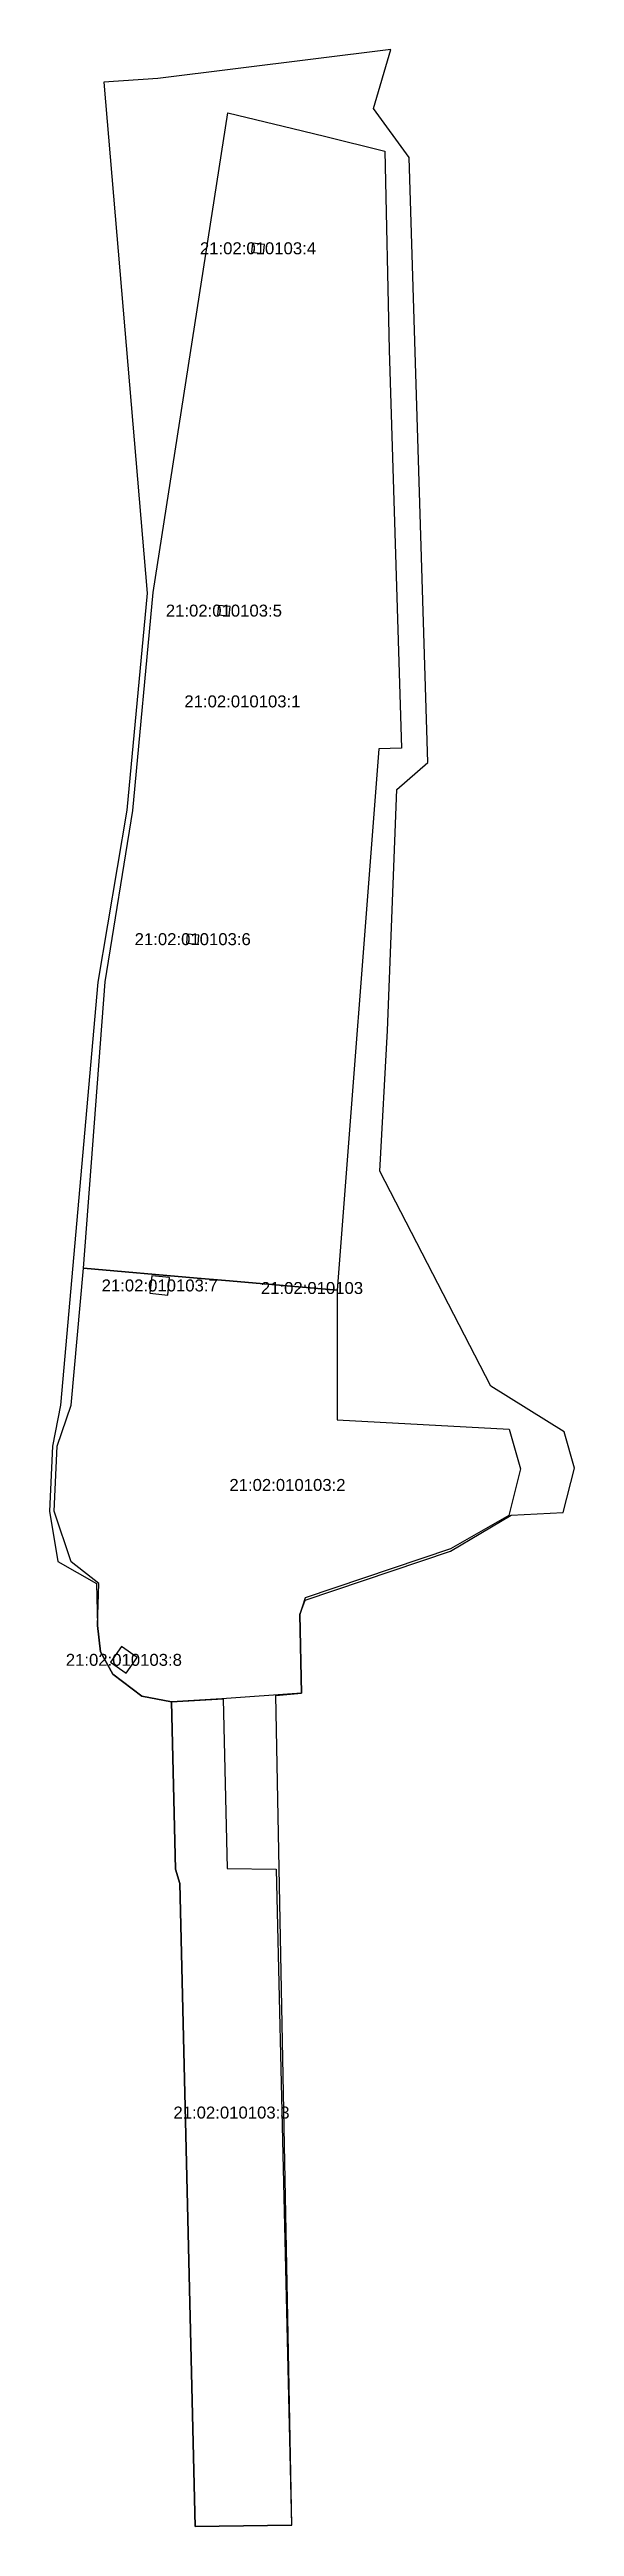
# Model space of a CAD drawing. Header units: millimetres. Extents: x 1244721 to 1245160, y 408967 to 411035.
import ezdxf
from ezdxf.enums import TextEntityAlignment as Align

# ---------------------------------------------------------------- set-up
doc = ezdxf.new("R2010")
doc.units = ezdxf.units.MM
doc.styles.get("Standard").update_dxf_attribs({"font": 'arial.ttf'})

# ---------------------------------------------------------------- blocks, each defined once
blk = doc.blocks.new('21 02 010103')
at = {"color": 60}
blk.add_lwpolyline([(1244766.06, 411007.44), (1244802.47, 410581.02), (1244785.25, 410399.74), (1244761.24, 410256.1), (1244729.86, 409902.98), (1244723.25, 409868.68), (1244720.68, 409814.63), (1244727.79, 409772.4), (1244759.99, 409754.28), (1244760.86, 409719.13), (1244763.32, 409697.06), (1244773.75, 409678.44), (1244797.77, 409660.18), (1244822.73, 409655.45), (1244826.06, 409515.64), (1244829.67, 409503.82), (1244842.37, 408966.89), (1244923.19, 408967.91), (1244909.87, 409660.59), (1244931.27, 409662.58), (1244930.07, 409728.38), (1244934.34, 409740.2), (1245056.07, 409781.03), (1245106.77, 409811.16), (1245150.07, 409813.55), (1245159.62, 409850.57), (1245150.88, 409880.68), (1245089.76, 409919.02), (1244996.87, 410098.51), (1245003.3, 410215.9), (1245011.12, 410417.06), (1245036.98, 410439.5), (1245021.51, 410944.71), (1244991.5, 410985.67), (1245006.09, 411034.81), (1244811.28, 411010.67), (1244766.06, 411007.44)], dxfattribs=at)
blk.add_text('21:02:010103', height=10, dxfattribs=at).set_placement((1244940.15, 410000.85), align=Align.MIDDLE_CENTER)
blk = doc.blocks.new('21 02 010103 1')
at = {"color": 40}
for points in [[(1245001.14, 410950.01), (1245004.54, 410784.02), (1245014.93, 410451.47), (1244996.04, 410451.09), (1244961.13, 409999.12), (1244867.97, 410007.03), (1244844.06, 410009.06), (1244749.06, 410017.37), (1244767.24, 410256.51), (1244790.23, 410399.45), (1244807.36, 410581.39), (1244869.89, 410982.07), (1244924.03, 410968.86), (1244950.47, 410962.38), (1245001.14, 410950.01)], [(1244900.42, 410872.12), (1244890.43, 410873.17), (1244889.6, 410865.65), (1244899.59, 410864.6), (1244900.42, 410872.12)], [(1244871.78, 410569.77), (1244862.05, 410570.73), (1244861.2, 410562.98), (1244870.93, 410562.02), (1244871.78, 410569.77)], [(1244845.68, 410295.32), (1244835.86, 410296.33), (1244835.19, 410288.86), (1244845.02, 410287.85), (1244845.68, 410295.32)]]:
    blk.add_lwpolyline(points, dxfattribs=at)
blk.add_text('21:02:010103:1', height=10, dxfattribs=at).set_placement((1244881.995, 410490.595), align=Align.MIDDLE_CENTER)
blk = doc.blocks.new('21 02 010103 2')
at = {"color": 220}
for points in [[(1244930.07, 409728.38), (1244931.27, 409662.58), (1244864.91, 409657.94), (1244822.73, 409655.45), (1244797.77, 409660.18), (1244773.75, 409678.44), (1244763.32, 409697.06), (1244760.86, 409719.13), (1244761.99, 409754.27), (1244738.79, 409772.36), (1244724.68, 409814.61), (1244727.25, 409868.67), (1244738.86, 409902.94), (1244749.06, 410017.37), (1244844.06, 410009.06), (1244867.97, 410007.03), (1244961.13, 409999.12), (1244961.17, 409890.73), (1245105.02, 409883.12), (1245114.59, 409849.93), (1245104.64, 409811.05), (1245056.07, 409783.03), (1244934.35, 409742.2), (1244930.07, 409728.38)], [(1244820.97, 410009.52), (1244806.15, 410011.1), (1244804.71, 409996.44), (1244819.53, 409994.87), (1244820.97, 410009.52)], [(1244784.91, 409679.32), (1244793.94, 409692.42), (1244780.84, 409701.5), (1244771.81, 409688.4), (1244784.91, 409679.32)]]:
    blk.add_lwpolyline(points, dxfattribs=at)
blk.add_text('21:02:010103:2', height=10, dxfattribs=at).set_placement((1244919.64, 409836.41), align=Align.MIDDLE_CENTER)
blk = doc.blocks.new('21 02 010103 3')
at = {"color": 140}
blk.add_lwpolyline([(1244865.91, 409657.99), (1244869.35, 409516.09), (1244910.31, 409515.54), (1244922.99, 408967.91), (1244842.37, 408966.9), (1244829.67, 409503.82), (1244826.06, 409515.64), (1244822.73, 409655.45), (1244865.91, 409657.99)], dxfattribs=at)
blk.add_text('21:02:010103:3', height=10, dxfattribs=at).set_placement((1244872.86, 409312.445), align=Align.MIDDLE_CENTER)
blk = doc.blocks.new('21 02 010103 4')
at = {"color": 180}
blk.add_lwpolyline([(1244900.42, 410872.12), (1244890.43, 410873.17), (1244889.6, 410865.65), (1244899.59, 410864.6), (1244900.42, 410872.12)], dxfattribs=at)
blk.add_text('21:02:010103:4', height=10, dxfattribs=at).set_placement((1244895.01, 410868.885), align=Align.MIDDLE_CENTER)
blk = doc.blocks.new('21 02 010103 5')
at = {"color": 90}
blk.add_lwpolyline([(1244871.78, 410569.77), (1244862.05, 410570.73), (1244861.2, 410562.98), (1244870.93, 410562.02), (1244871.78, 410569.77)], dxfattribs=at)
blk.add_text('21:02:010103:5', height=10, dxfattribs=at).set_placement((1244866.49, 410566.375), align=Align.MIDDLE_CENTER)
blk = doc.blocks.new('21 02 010103 6')
at = {"color": 160}
blk.add_lwpolyline([(1244845.68, 410295.32), (1244835.86, 410296.33), (1244835.19, 410288.86), (1244845.02, 410287.85), (1244845.68, 410295.32)], dxfattribs=at)
blk.add_text('21:02:010103:6', height=10, dxfattribs=at).set_placement((1244840.435, 410292.09), align=Align.MIDDLE_CENTER)
blk = doc.blocks.new('21 02 010103 7')
at = {"color": 220}
blk.add_lwpolyline([(1244820.97, 410009.52), (1244806.15, 410011.1), (1244804.71, 409996.44), (1244819.53, 409994.87), (1244820.97, 410009.52)], dxfattribs=at)
blk.add_text('21:02:010103:7', height=10, dxfattribs=at).set_placement((1244812.84, 410002.985), align=Align.MIDDLE_CENTER)
blk = doc.blocks.new('21 02 010103 8')
at = {"color": 140}
blk.add_lwpolyline([(1244784.91, 409679.32), (1244793.94, 409692.42), (1244780.84, 409701.5), (1244771.81, 409688.4), (1244784.91, 409679.32)], dxfattribs=at)
blk.add_text('21:02:010103:8', height=10, dxfattribs=at).set_placement((1244782.875, 409690.41), align=Align.MIDDLE_CENTER)

msp = doc.modelspace()

# ---------------------------------------------------------------- block references
at = {"color": 2}
for name in ['21 02 010103', '21 02 010103 1', '21 02 010103 4', '21 02 010103 5', '21 02 010103 6', '21 02 010103 2', '21 02 010103 7', '21 02 010103 8', '21 02 010103 3']:
    msp.add_blockref(name, (0, 0), dxfattribs=at)

doc.saveas('drawing.dxf')
